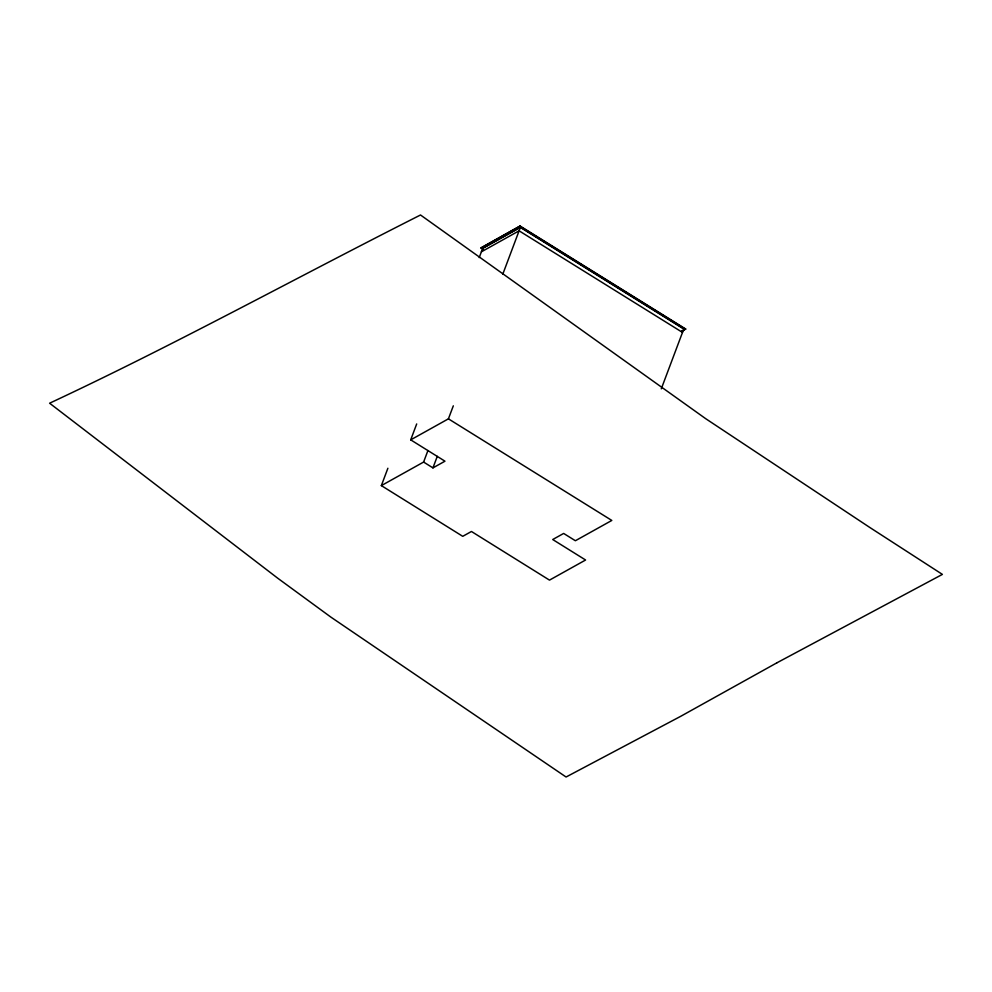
<?xml version="1.0" encoding="UTF-8"?>
<svg xmlns="http://www.w3.org/2000/svg" width="992" height="992" viewBox="0 0 992 992"><rect width="100%" height="100%" fill="white"/><g stroke="black" fill="none" stroke-linecap="round" stroke-linejoin="round"><path stroke-width="1.49" d="M381.35 485.609L423.609 462.061L432.946 467.889L444.962 461.193L410.713 439.853L448.421 418.835L611.816 520.44L575.385 540.739L563.654 533.436L552.718 539.524L585.59 560.009L549.494 580.122L471.448 531.489L462.743 536.325L381.35 485.609L387.884 468.249M483.426 249.711L481.008 247.814L520.106 226.027L685.67 328.984L681.504 331.551M410.713 439.853L416.69 423.944M479.21 257.61L482.782 248.112L519.151 227.85M423.609 462.061L427.936 450.529M480.897 248.124L520.106 226.027M448.421 418.835L453.319 405.827M502.783 274.214L520.49 227.094L683.897 328.699L661.292 388.827M432.946 467.889L437.274 456.357M482.67 248.422L520.378 227.404L683.773 329.009M481.38 251.832L519.089 230.814L682.496 332.419M681.616 331.241L685.67 328.984M519.994 226.35L685.559 329.294M776.761 662.892L680.661 716.336L566.072 777.009L330.857 617.098L277.859 578.311L49.6 403.211C175.249 344.534 296.744 277.475 420.509 214.991L705.622 418.624L869.86 527.508L942.4 574.393L776.761 662.892"/></g></svg>
